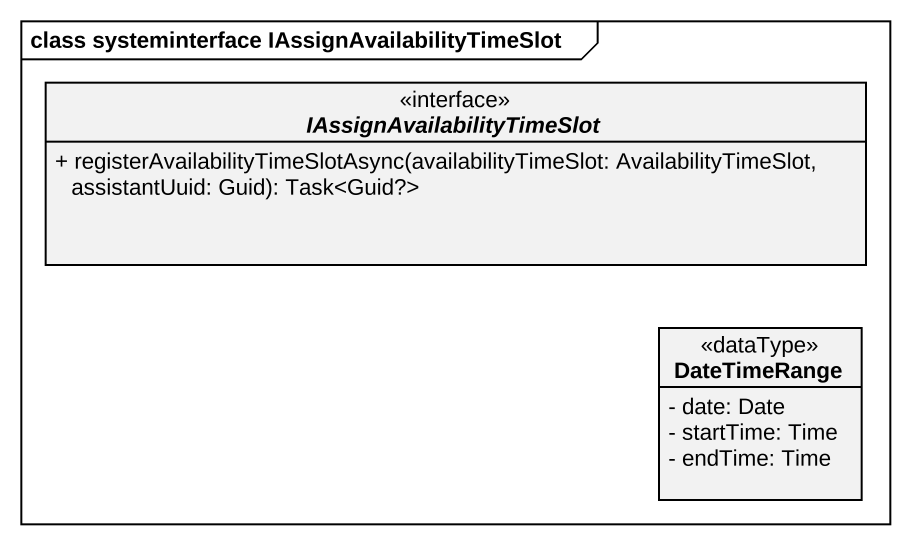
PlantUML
@startuml
mainframe class systeminterface IAssignAvailabilityTimeSlot
hide circle
hide empty members
skinparam classAttributeIconSize 0
interface IAssignAvailabilityTimeSlot {
  + registerAvailabilityTimeSlotAsync(availabilityTimeSlot: AvailabilityTimeSlot, assistantUuid: Guid): Task<Guid?>
}
class DateTimeRange <<dataType>> {
  - date: Date
  - startTime: Time
  - endTime: Time
}
@enduml
